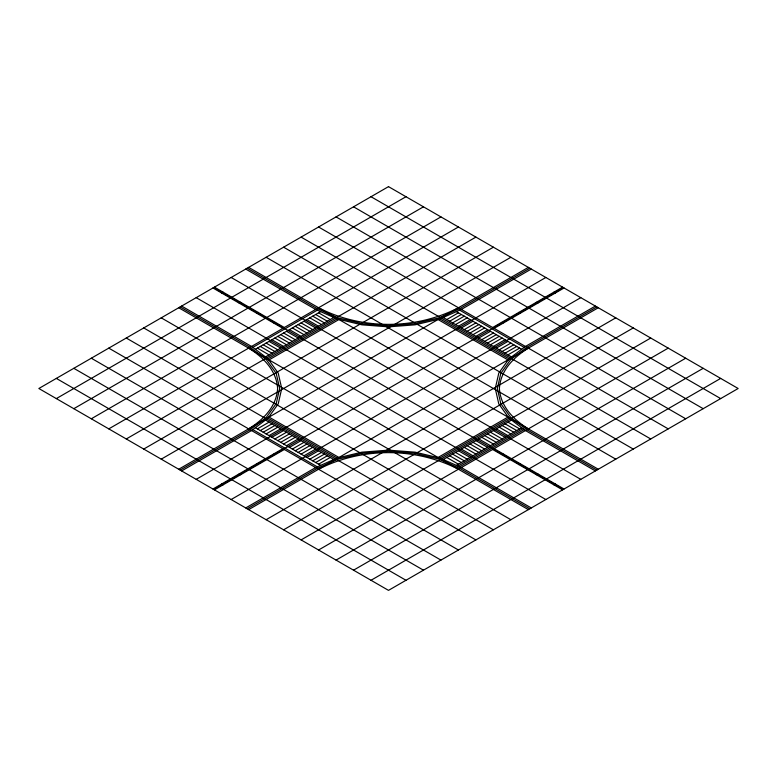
<?xml version="1.0" encoding="UTF-8"?>
<svg xmlns="http://www.w3.org/2000/svg" width="777" height="777" viewBox="0 0 777 777"><rect width="100%" height="100%" fill="white"/><g stroke="black" fill="none" stroke-linecap="round" stroke-linejoin="round"><path stroke-width="1.17" d="M248.64 428.875C263.209 419.871 276.544 406.526 277.603 388.5C276.544 370.474 263.209 357.129 248.64 348.125M528.36 348.125C513.791 357.129 500.456 370.474 499.397 388.5C500.456 406.526 513.791 419.871 528.36 428.875M221.688 293.036L223.145 292.191M56.332 398.591L405.982 196.727M239.17 303.127L240.627 302.282M73.815 408.683L423.465 206.818M256.653 313.218L258.11 312.383M91.297 418.784L440.947 216.909M274.135 323.31L275.592 322.474M108.78 428.875L458.43 227.001M252.816 347.397L317.307 310.169M255.351 349.3L320.6 311.626M265.472 356.915L333.789 317.472M126.262 438.966L475.912 237.102M267.978 358.828L337.111 318.92M268.832 360.023L339.17 319.405M143.745 449.057L493.395 247.193M161.227 459.158L510.877 257.284M178.71 469.25L528.36 267.375M180.167 470.085L250.097 429.71L266.142 417.647L276.223 403.584L279.662 388.5L276.223 373.416L266.142 359.353L250.097 347.29L180.167 306.915M529.817 268.22L459.887 308.595L438.976 317.861L414.627 323.679L388.5 325.67L362.373 323.679L338.024 317.861L317.113 308.595L247.183 268.22M181.624 470.93L251.554 430.555L267.929 418.24L278.215 403.894L281.73 388.5L278.215 373.106L267.929 358.76L251.554 346.445L181.624 306.07M531.274 269.065L461.344 309.431L440.005 318.891L415.161 324.825L388.5 326.855L361.839 324.825L336.995 318.891L315.656 309.431L245.726 269.065M257.381 428.875L269.036 422.144M446.775 319.532L458.43 312.801M260.295 430.555L271.95 423.824M449.689 321.212L461.344 314.481M263.209 432.235L274.864 425.505M452.602 322.892L464.257 316.161M266.123 433.916L277.777 427.195M455.516 324.572L467.171 317.842M269.036 435.606L280.691 428.875M458.43 326.253L470.085 319.532M196.192 479.341L545.842 277.476M271.95 437.286L283.605 430.555M461.344 327.943L472.999 321.212M274.864 438.966L286.519 432.235M464.257 329.623L475.912 322.892M277.777 440.646L289.433 433.916M467.171 331.303L478.826 324.572M280.691 442.336L292.346 435.606M470.085 332.983L481.74 326.253M283.605 444.017L295.26 437.286M472.999 334.664L484.654 327.943M286.519 445.697L298.174 438.966M475.912 336.354L487.567 329.623M212.947 489.015L282.877 448.64M492.667 327.515L562.597 287.14M213.675 489.432L563.325 287.568M214.403 489.86L284.333 449.485M494.123 328.36L564.053 287.985M289.433 447.377L301.087 440.646M478.826 338.034L490.481 331.303M292.346 449.057L304.001 442.336M481.74 339.714L493.395 332.983M295.26 450.747L306.915 444.017M484.654 341.394L496.309 334.664M298.174 452.428L309.829 445.697M487.567 343.084L499.222 336.354M301.087 454.108L312.743 447.377M490.481 344.765L502.136 338.034M304.001 455.788L315.656 449.057M493.395 346.445L505.05 339.714M231.157 499.524L580.808 297.659M306.915 457.468L318.57 450.747M496.309 348.125L507.964 341.394M309.829 459.158L321.484 452.428M499.222 349.805L510.877 343.084M312.743 460.839L324.397 454.108M502.136 351.495L513.791 344.765M315.656 462.519L327.311 455.788M505.05 353.176L516.705 346.445M318.57 464.199L330.225 457.468M507.964 354.856L519.619 348.125M245.726 507.935L315.656 467.569L336.995 458.109L361.839 452.175L388.5 450.145L415.161 452.175L440.005 458.109L461.344 467.569L531.274 507.935M595.376 306.07L525.446 346.445L509.071 358.76L498.785 373.106L495.27 388.5L498.785 403.894L509.071 418.24L525.446 430.555L595.376 470.93M247.183 508.78L317.113 468.405L338.024 459.139L362.373 453.321L388.5 451.33L414.627 453.321L438.976 459.139L459.887 468.405L529.817 508.78M596.833 306.915L526.903 347.29L510.858 359.353L500.776 373.416L497.338 388.5L500.776 403.584L510.858 417.647L526.903 429.71L596.833 470.085M248.64 509.625L598.29 307.75M266.123 519.716L615.772 317.842M283.605 529.807L633.255 327.943M437.83 457.595L508.168 416.977M439.889 458.08L509.022 418.172M301.087 539.898L650.737 338.034M443.211 459.528L511.528 420.085M456.4 465.374L521.649 427.7M458.051 466.103L522.911 428.651M459.693 466.831L524.184 429.603M318.57 549.999L668.22 348.125M501.408 454.526L502.865 453.69M336.053 560.091L685.702 358.216M518.89 464.617L520.347 463.782M353.535 570.182L703.185 368.317M536.373 474.718L537.83 473.873M371.017 580.273L720.667 378.409M553.855 484.809L555.312 483.964M458.43 307.75C415.433 329.895 361.567 329.895 318.57 307.75M318.57 469.25C361.567 447.105 415.433 447.105 458.43 469.25M553.855 292.191L555.312 293.036M371.017 196.727L720.667 398.591M536.373 302.282L537.83 303.127M353.535 206.818L703.185 408.683M518.89 312.383L520.347 313.218M336.053 216.909L685.702 418.784M501.408 322.474L502.865 323.31M318.57 227.001L668.22 428.875M459.693 310.169L524.184 347.397M456.4 311.626L521.649 349.3M443.211 317.472L511.528 356.915M301.087 237.102L650.737 438.966M439.889 318.92L509.022 358.828M437.83 319.405L508.168 360.023M283.605 247.193L633.255 449.057M266.123 257.284L615.772 459.158M248.64 267.375L598.29 469.25M318.57 312.801L330.225 319.532M507.964 422.144L519.619 428.875M315.656 314.481L327.311 321.212M505.05 423.824L516.705 430.555M312.743 316.161L324.397 322.892M502.136 425.505L513.791 432.235M309.829 317.842L321.484 324.572M499.222 427.195L510.877 433.916M306.915 319.532L318.57 326.253M496.309 428.875L507.964 435.606M231.157 277.476L580.808 479.341M304.001 321.212L315.656 327.943M493.395 430.555L505.05 437.286M301.087 322.892L312.743 329.623M490.481 432.235L502.136 438.966M298.174 324.572L309.829 331.303M487.567 433.916L499.222 440.646M295.26 326.253L306.915 332.983M484.654 435.606L496.309 442.336M292.346 327.943L304.001 334.664M481.74 437.286L493.395 444.017M289.433 329.623L301.087 336.354M478.826 438.966L490.481 445.697M214.403 287.14L284.333 327.515M494.123 448.64L564.053 489.015M213.675 287.568L563.325 489.432M212.947 287.985L282.877 328.36M492.667 449.485L562.597 489.86M286.519 331.303L298.174 338.034M475.912 440.646L487.567 447.377M283.605 332.983L295.26 339.714M472.999 442.336L484.654 449.057M280.691 334.664L292.346 341.394M470.085 444.017L481.74 450.747M277.777 336.354L289.433 343.084M467.171 445.697L478.826 452.428M274.864 338.034L286.519 344.765M464.257 447.377L475.912 454.108M271.95 339.714L283.605 346.445M461.344 449.057L472.999 455.788M196.192 297.659L545.842 499.524M269.036 341.394L280.691 348.125M458.43 450.747L470.085 457.468M266.123 343.084L277.777 349.805M455.516 452.428L467.171 459.158M263.209 344.765L274.864 351.495M452.602 454.108L464.257 460.839M260.295 346.445L271.95 353.176M449.689 455.788L461.344 462.519M257.381 348.125L269.036 354.856M446.775 457.468L458.43 464.199M178.71 307.75L528.36 509.625M161.227 317.842L510.877 519.716M143.745 327.943L493.395 529.807M268.832 416.977L339.17 457.595M267.978 418.172L337.111 458.08M126.262 338.034L475.912 539.898M265.472 420.085L333.789 459.528M255.351 427.7L320.6 465.374M252.816 429.603L317.307 466.831M108.78 348.125L458.43 549.999M274.135 453.69L275.592 454.526M91.297 358.216L440.947 560.091M256.653 463.782L258.11 464.617M73.815 368.317L423.465 570.182M239.17 473.873L240.627 474.718M56.332 378.409L405.982 580.273M221.688 483.964L223.145 484.809M388.5 186.635L38.85 388.5L388.5 590.365L738.15 388.5L388.5 186.635"/></g></svg>
